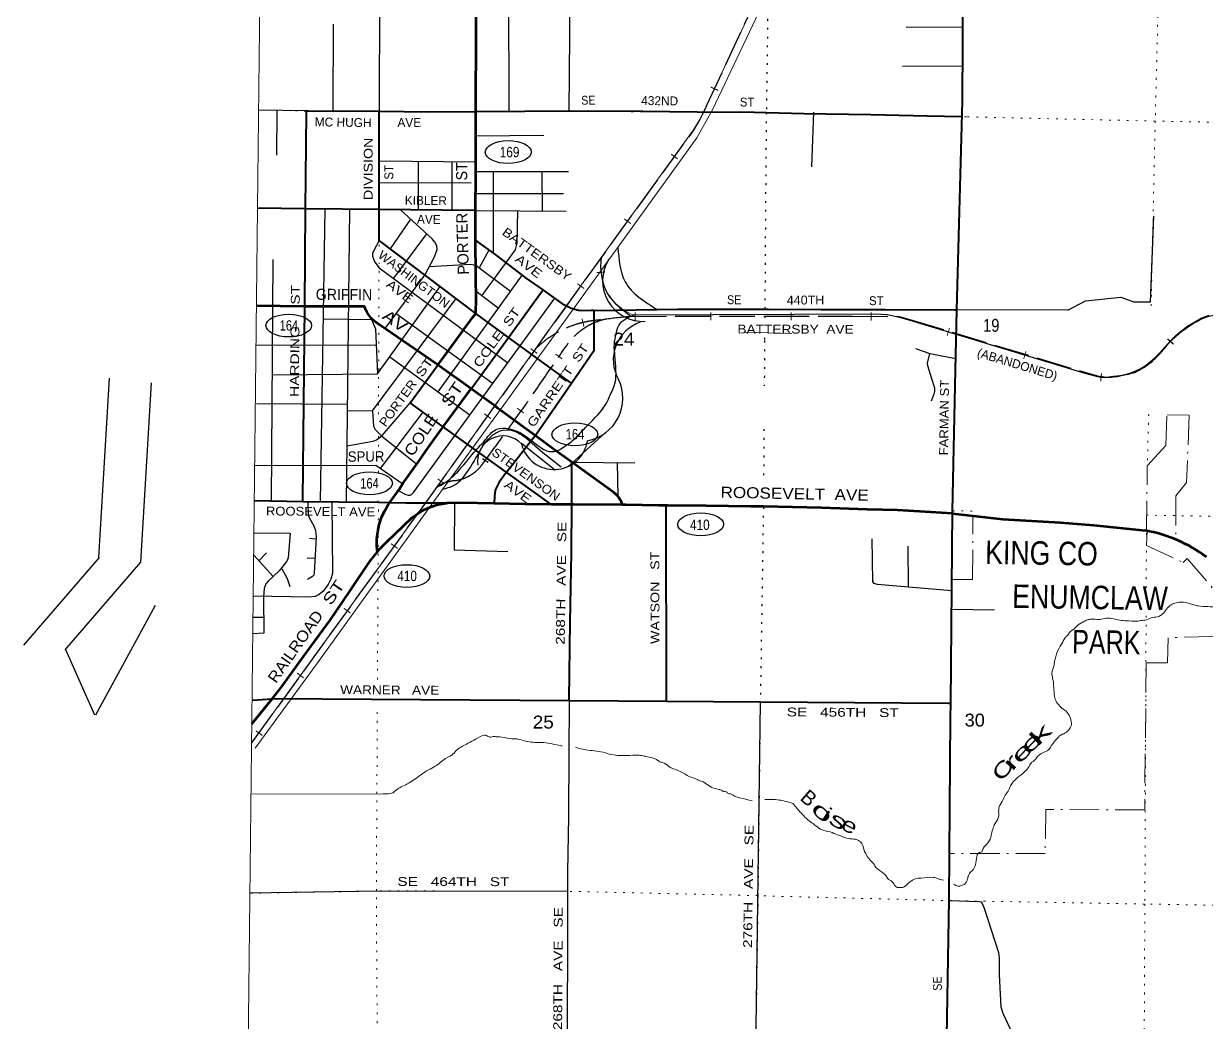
# Model space of a CAD drawing. Header units: feet. Extents: x -252966 to 4, y -183309 to 1368.
# Drawn here: x -252966 to -236930, y -115917 to -102371 of the extents above; entities that cross this region are included whole.
import ezdxf
from ezdxf.enums import TextEntityAlignment as Align

# ---------------------------------------------------------------- set-up
doc = ezdxf.new("R2010")
doc.units = ezdxf.units.FT
doc.header["$LTSCALE"] = 80
for name, pattern in [('DOT_DASHED', [7.7, 5, -1.2, 0.3, -1.2]), ('DOTTED', [1.5, 0.3, -1.2]), ('LONG_DASHED', [7.5, 6, -1.5])]:
    doc.linetypes.add(name, pattern=pattern)
for name, color, linetype, lineweight in [('17', 7, 'Continuous', 25), ('23', 7, 'Continuous', 70), ('26', 7, 'Continuous', 40), ('27', 7, 'Continuous', 13), ('29', 7, 'Continuous', 25), ('30', 7, 'Continuous', 35), ('34', 7, 'Continuous', 13), ('39', 7, 'Continuous', 13), ('4', 7, 'Continuous', 13), ('41', 7, 'Continuous', 13), ('44', 7, 'DOT_DASHED', 13), ('6', 7, 'DOTTED', 25), ('63', 7, 'Continuous', 25), ('7', 7, 'DOTTED', 13)]:
    doc.layers.add(name, color=color, linetype=linetype, lineweight=lineweight)

msp = doc.modelspace()

# ---------------------------------------------------------------- linework, layer by layer
at = {"layer": '17'}
for centre, major_axis in [((-246395.98, -104113.34), (310.85, 1.48)), ((-249372.38, -106466.12), (-309.24, 1)), ((-245492.49, -107942), (310.85, 1.48)), ((-248277.62, -108606.03), (310.85, 1.48)), ((-243786.24, -109162.05), (310.84, 1.47)), ((-247770.28, -109863.99), (-309.24, 1))]:
    msp.add_ellipse(centre, major_axis=major_axis, ratio=0.500121, dxfattribs=at)
at = {"layer": '23'}
for p, q in [((-246839.53, -105310.92), (-246838.53, -104907.64)), ((-244252.75, -108907.82), (-244356.39, -108906.13)), ((-249871.14, -111865.91), (-249596.84, -111527.21))]:
    msp.add_line(p, q, dxfattribs=at)
for points in [[(-246836.07, -103568.12), (-246830.86, -102453.8), (-246817.48, -100927.51), (-246814.6, -100272.69), (-246806.49, -99241.15), (-246800.68, -98501.3), (-246797.56, -98263.63)], [(-246838.53, -104907.64), (-246837.3, -104412.22), (-246836.11, -103576.57), (-246836.07, -103568.12)], [(-246837.26, -106300.5), (-246833.06, -106238.35), (-246830.52, -106166.14), (-246839.59, -105336.19), (-246839.53, -105310.92)], [(-249155.65, -106206.9), (-249166.52, -106206.91), (-249808.97, -106199.14)], [(-247352.47, -107000.91), (-247379.2, -106982.17), (-248184.35, -106424.4), (-248209.73, -106406.82), (-248234.35, -106383.79), (-248253.64, -106364.65), (-248283.22, -106328.4), (-248308.84, -106289.27), (-248330.24, -106247.66), (-248337.46, -106229.05), (-248346.33, -106206.22), (-248372.17, -106206.26), (-248498.91, -106206.46), (-249155.65, -106206.9)], [(-247352.47, -107000.91), (-247332.18, -106974.49), (-247278.74, -106904.89), (-246875.24, -106351.48), (-246837.26, -106300.5)], [(-246898.25, -107324.46), (-246903.24, -107320.84), (-247329.2, -107017.78), (-247352.47, -107000.91)], [(-247276.65, -107838.11), (-247268.9, -107827.24), (-247140.24, -107656.63), (-246901.5, -107328.93)], [(-246032.1, -107959.23), (-246175.97, -107854.64), (-246515.61, -107605.99), (-246540.61, -107587.69), (-246565.61, -107566.1), (-246898.25, -107324.46)], [(-248005.58, -108869.44), (-247876.77, -108688.26), (-247823.15, -108608.77), (-247615.92, -108318.18), (-247476.18, -108117.81), (-247276.65, -107838.11)], [(-245534.35, -108318.67), (-245768.15, -108151.11), (-246032.1, -107959.23)], [(-244962.54, -108729.12), (-245318.99, -108473.02), (-245534.35, -108318.67)], [(-248168.95, -109537.42), (-248171.98, -109503.35), (-248175.98, -109458.34), (-248175.87, -109359.77), (-248165.45, -109261.76), (-248144.85, -109165.37), (-248114.29, -109071.67), (-248074.1, -108981.67), (-248039.2, -108921.37), (-248024.75, -108896.41), (-248006.95, -108871.37), (-248005.58, -108869.44)], [(-248168.95, -109537.42), (-248130.44, -109490.86), (-248050.03, -109407.85), (-248044.6, -109402.05), (-247696.99, -109068.29), (-247620.54, -109013.24), (-247538.75, -108966.49), (-247452.53, -108928.54), (-247362.81, -108899.81), (-247270.58, -108880.62), (-247232.56, -108875.99)], [(-246587.25, -108879.82), (-247034.03, -108869.37), (-247214.04, -108873.74), (-247232.56, -108875.99)], [(-245815.06, -108891.82), (-246164.96, -108889.7), (-246587.25, -108879.82)], [(-244848.28, -108898.43), (-244850.17, -108893.04), (-244861.37, -108861.29), (-244875.82, -108830.9), (-244893.37, -108802.18), (-244913.83, -108775.45), (-244936.97, -108751.01), (-244962.54, -108729.12)], [(-245533.94, -108891.97), (-245806.61, -108891.87), (-245815.06, -108891.82)], [(-244848.28, -108898.43), (-245509.65, -108891.98), (-245533.94, -108891.97)], [(-244356.39, -108906.13), (-244802.93, -108898.87), (-244848.28, -108898.43)], [(-240371.86, -109016.26), (-241118.6, -108968.8), (-241530.23, -108960.54), (-242148.41, -108938.52), (-242935.48, -108922.03), (-243104.69, -108918.48), (-243714.16, -108909.98), (-244234.01, -108908.12), (-244252.75, -108907.82)], [(-240371.86, -109016.26), (-239690.69, -109093.13), (-238909.64, -109139.13), (-238453.76, -109174.66), (-237756.12, -109246.88)], [(-249596.84, -111527.21), (-249474.6, -111375.53), (-249172.26, -110953.45), (-248811.21, -110462.95), (-248533.52, -110056.14), (-248278.96, -109670.4), (-248168.95, -109537.42)]]:
    msp.add_lwpolyline(points, dxfattribs=at)
msp.add_arc((-238092.72, -111159.66), 1942.17, 53.21807, 80.01944, dxfattribs=at)
at = {"layer": '26'}
for p, q in [((-249142.78, -104881.9), (-249794.44, -104874.62)), ((-249155.65, -106206.9), (-249142.78, -104881.9)), ((-248146.04, -104893.03), (-249142.78, -104881.9)), ((-246391.28, -106626.3), (-246837.26, -106300.5)), ((-246898.25, -107324.46), (-246391.28, -106626.3)), ((-246901.5, -107328.93), (-246898.25, -107324.46)), ((-246419.31, -108456.19), (-246032.1, -107959.23)), ((-249181.37, -108855.85), (-249838, -108845.08)), ((-240395.08, -111592.4), (-240371.48, -108976.94)), ((-249867.64, -111546.78), (-249596.84, -111527.21)), ((-244248.86, -111565), (-245570.64, -111555.61))]:
    msp.add_line(p, q, dxfattribs=at)
for points in [[(-240311.02, -106252.58), (-240234.86, -103422.42), (-240221.39, -101080.57), (-240189.74, -98359.96)], [(-249142.78, -104881.9), (-249130.13, -103579.03), (-249129.89, -103554.03), (-249105.13, -103554.3), (-248768.82, -103557.97)], [(-246836.07, -103568.12), (-247475.09, -103572.06), (-248143.88, -103564.78), (-248768.82, -103557.97)], [(-248146.04, -104893.03), (-248143.92, -103590.5), (-248143.88, -103564.78)], [(-240243.91, -103636.63), (-240713.7, -103625.37), (-241478.36, -103609.78), (-242387.31, -103593.28), (-243063.01, -103574.68), (-243833.81, -103571.56), (-244577.01, -103560.9), (-245506.64, -103559.91), (-246836.07, -103568.12)], [(-246837.26, -106300.5), (-248146.72, -105311.04), (-248146.04, -104893.03)], [(-246838.53, -104907.64), (-246863.53, -104907.36), (-248146.04, -104893.03)], [(-245923.98, -105982.78), (-246156.74, -105818.37), (-246550.24, -105514.32), (-246809.79, -105331.83), (-246839.53, -105310.92)], [(-246391.28, -106626.3), (-245944.12, -106010.52), (-245923.98, -105982.78)], [(-245229.07, -106261.18), (-245271.97, -106261.84), (-245389.48, -106265.35), (-245390.83, -106265.28), (-245442.18, -106260.15), (-245492.72, -106249.67), (-245541.89, -106233.97), (-245589.14, -106213.21), (-245633.97, -106187.63), (-245923.98, -105982.78)], [(-249181.37, -108855.85), (-249181.11, -108828.78), (-249155.65, -106206.9)], [(-245540.11, -107248.1), (-245230.8, -106801.04), (-245229.15, -106286.15), (-245229.07, -106261.18)], [(-245229.07, -106261.18), (-244094.88, -106243.68), (-242872.79, -106245.57), (-242152.5, -106247.2), (-241284.15, -106250.6), (-240335.49, -106252.53), (-240311.02, -106252.58)], [(-240371.48, -108976.94), (-240333.1, -107073.12), (-240311.02, -106252.58)], [(-245540.11, -107248.1), (-245565.11, -107229.84), (-246391.28, -106626.3)], [(-247276.65, -107838.11), (-247724.71, -107515.09), (-247369.54, -107024.49), (-247352.47, -107000.91)], [(-246032.1, -107959.23), (-246014.77, -107934.18), (-245540.11, -107248.1)], [(-245815.06, -108891.82), (-245835.2, -108877.3), (-247276.65, -107838.11)], [(-245533.94, -108891.97), (-245534.33, -108343.74), (-245534.35, -108318.67)], [(-246419.31, -108456.19), (-246519.89, -108590.71), (-246573.46, -108697.92), (-246584.18, -108778.33), (-246587.25, -108879.82)], [(-248005.58, -108869.44), (-248155.98, -108865.96), (-248694.65, -108861.74), (-249175.33, -108855.9), (-249181.37, -108855.85)], [(-247232.56, -108875.99), (-247272.04, -108875.88), (-247785.37, -108874.54), (-248005.58, -108869.44)], [(-245570.64, -111555.61), (-245570.28, -111531.62), (-245554.5, -110484.19), (-245539.67, -109546.56), (-245533.94, -108894.66), (-245533.94, -108891.97)], [(-244248.86, -111565), (-244248.9, -111540.02), (-244252.71, -108933), (-244252.75, -108907.82)], [(-245570.64, -111555.61), (-249593.87, -111527), (-249596.84, -111527.21)], [(-240395.08, -111592.4), (-240424.5, -111592.19), (-244248.86, -111565)], [(-240527.7, -122449.49), (-240493.14, -119584.99), (-240461.14, -116912.54), (-240415.21, -114250.25), (-240396.78, -111780.71), (-240395.08, -111592.4)]]:
    msp.add_lwpolyline(points, dxfattribs=at)
at = {"layer": '29'}
for p, q in [((-248136.77, -100887.84), (-248143.88, -103564.78)), ((-241001.78, -102414.74), (-240229.09, -102419.64)), ((-241049.55, -102946.91), (-240232.1, -102942.24)), ((-249130.13, -103554.03), (-249779.88, -103546.95)), ((-249533.66, -103549.63), (-249535.86, -104156.18)), ((-242256.9, -103573.02), (-242283.16, -104313.77)), ((-246836.56, -103891.91), (-245913.58, -103883.87)), ((-248144.96, -104230.77), (-246837.06, -104245.17)), ((-247617.93, -104236.57), (-247617.09, -104898.94)), ((-247159.95, -104241.61), (-247161.57, -104904.03)), ((-246837.25, -104378.99), (-245580.58, -104378.99)), ((-246600.32, -104378.99), (-246602.03, -105474.3)), ((-245939.21, -104378.99), (-245936.79, -104913.57)), ((-248145.44, -104523.81), (-246899.57, -104531.63)), ((-246837.95, -104675.13), (-245647.65, -104675.13)), ((-248883.85, -104884.79), (-248944.84, -108858.7)), ((-248548.73, -104888.53), (-248593.5, -108862.53)), ((-247721.24, -105021.43), (-247997.25, -105423.98)), ((-246863.53, -104907.36), (-245610.65, -104915.75)), ((-237685, -106148.4), (-237643.37, -104982.39)), ((-247502.13, -105222.07), (-247951.65, -105825.12)), ((-246790.51, -105687.37), (-246653.93, -105441.42)), ((-249588.26, -105571.69), (-249610.81, -108848.81)), ((-246205.97, -105780.33), (-247349.44, -107363.27)), ((-246531.2, -106230.56), (-246832.29, -106004.6)), ((-237774.88, -106144.46), (-237693.33, -106143.82)), ((-246613.29, -107247.94), (-247914.82, -106305.41)), ((-238809.01, -106255.63), (-240310.29, -106252.58)), ((-249816.17, -106734.17), (-248187.29, -106726.97)), ((-248003.48, -106890.02), (-246914.47, -107678.01)), ((-249810, -107525.01), (-248578.52, -107532.66)), ((-248126.95, -108403.52), (-247548.91, -107641.83)), ((-245534.35, -108318.67), (-244677.55, -108326.03)), ((-244920.72, -108323.94), (-244908.73, -108782.11)), ((-249003.08, -109361.59), (-249092.46, -109356.62)), ((-240978.25, -109460.23), (-240973.89, -110008.39)), ((-249846.09, -109582.12), (-249584.03, -109869.81)), ((-249779.17, -109655.58), (-249675.37, -109550.78)), ((-249016.55, -109624.11), (-249120.36, -109622.65)), ((-239800.32, -110328.07), (-240383.56, -110315.72)), ((-249856.73, -110419.62), (-249711.91, -110421.65))]:
    msp.add_line(p, q, dxfattribs=at)
for points in [[(-240220.56, -101009.34), (-245494.94, -100923.55), (-245537.78, -100947.64), (-245552.11, -100990.86), (-245574.51, -103559.84)], [(-246826.22, -101924.99), (-246390.44, -101920.61), (-246389.56, -103565.36)], [(-248768.82, -103557.97), (-248768.71, -103535.11), (-248763.03, -102378.16)], [(-248064.47, -106507.45), (-247527.73, -105782.83), (-247397.68, -105532.25), (-247360.04, -105436.29), (-247365.45, -105384.47), (-247390.1, -105334.49), (-247426.35, -105291.47), (-247857.94, -104896.25)], [(-246270.71, -104911.33), (-246279.15, -105337.72), (-246287.05, -105383.09), (-246302.37, -105441.42), (-246757.04, -106061.08)], [(-248146.72, -105311.04), (-248220.28, -105450.17), (-248234.15, -105489.51), (-248234.6, -105522.54), (-248224.9, -105565.85), (-248203.69, -105607.1), (-248144.55, -105682.05), (-246402.86, -106973.81)], [(-246366.79, -106002.95), (-246829.4, -105658.4), (-246861.7, -105646.84), (-246901.39, -105639.36), (-247468.5, -105668.71)], [(-249599.02, -107134.73), (-248169.41, -107120.61), (-247317.92, -105937.31)], [(-248579.5, -107620.3), (-248236.57, -107621.84), (-247101.92, -106100.52)], [(-247887.48, -108704.14), (-247783.22, -108758.66), (-247750.84, -108765.6), (-247725.41, -108765.6), (-247706.91, -108758.66), (-247678.33, -108729.4), (-245764.62, -106095.34)], [(-238808.61, -106255.63), (-238566.9, -106130.44), (-238088.23, -106082.32), (-237912.74, -106143.34), (-237776.09, -106144.46)], [(-248906.72, -106375.38), (-248248.97, -106385.7), (-248197.16, -106509.82), (-248169.41, -107120.61)], [(-240328.87, -106915.95), (-240673.86, -106848.35), (-240867.64, -106783.53)], [(-240684.5, -106846.27), (-240715.35, -106974.31), (-240712.31, -107010.06), (-240654.56, -107183.15), (-240615.92, -107309.77), (-240614.89, -107355.97), (-240620.55, -107383.8), (-240661.02, -107493.55)], [(-248584.86, -108095.63), (-248228.37, -108034.5), (-248182.01, -108017.23), (-248104.86, -107956.21), (-247724.71, -107515.09)], [(-248236.57, -107621.84), (-248223.5, -107830.35), (-248198.31, -107877.17), (-248115.01, -107964.08), (-247636.82, -108348.15)], [(-249832.74, -108365.57), (-248190.93, -108359.64), (-247824.64, -108610.86)], [(-248787.81, -108860.61), (-248778.01, -109825.76), (-248801.23, -109905.56), (-248838.87, -109980.25), (-248908.24, -110072.8), (-248958.78, -110113.69), (-249014.62, -110142.21), (-249091.81, -110151.89), (-249853.62, -110137.26)], [(-249111.16, -108856.68), (-249107.97, -109037.9), (-249088.62, -109077.94), (-249031.74, -109181.19), (-249009.99, -109244.52), (-249001.86, -109337.86), (-249026.92, -109826.28), (-249033.12, -109850.69), (-249049.3, -109869.2), (-249116.44, -109909.16)], [(-247122.2, -108871.51), (-247127.62, -109508.29), (-246403.07, -109528.49)], [(-249842.74, -109277.36), (-249351.09, -109281.53), (-249379.99, -109614.7), (-249395.94, -109662.86), (-249500.16, -109791.61), (-249652.86, -109933.98), (-249681.39, -109971.36), (-249703.74, -110031.15), (-249712.01, -110147.21), (-249711.83, -110637.32), (-249857.78, -110648.08)], [(-241464.59, -109359.27), (-241456.82, -109938.29), (-241443.74, -109958.73), (-241395.1, -109973.21), (-240381.23, -110057.88)], [(-249471.69, -109756.44), (-249395.29, -109897.24), (-249358.67, -110003.92)], [(-245570.66, -111556.63), (-245571.11, -111586.45), (-245576.22, -112247.14), (-245579.13, -113130.89), (-245591.14, -113873.72), (-245594.06, -115044.69), (-245601.66, -116348.07), (-245604.98, -116777.45)], [(-242979.59, -111575.67), (-243040.85, -116327.79), (-243022.35, -116399.51), (-243003.85, -116441.15), (-242957.6, -116487.42), (-242899.96, -116514.54), (-242823.48, -116533.7), (-242254.62, -116600.79), (-242196.85, -116616.53), (-242148.24, -116644.75), (-242079.73, -116708.31), (-241942.91, -116826.41), (-241908.91, -116848.35), (-241875.37, -116864.54), (-241827.98, -116876.11), (-241769.08, -116882.93), (-240460.95, -116901.25)], [(-245591.81, -114141.43), (-248183.74, -114135.66), (-249896.38, -114166.3)], [(-240412.18, -114265.09), (-240009.81, -114276.66), (-239984.37, -114283.6), (-239968.18, -114304.42), (-239942.48, -114366.48), (-239746.19, -114968.43), (-239737.35, -115040.42), (-239738.64, -115270.77), (-239714.97, -115704.15), (-239689.88, -115790.27), (-239566.97, -116055.82)]]:
    msp.add_lwpolyline(points, dxfattribs=at)
at = {"layer": '34'}
msp.add_line((-243188.36, -106556.04), (-242551.33, -106572.47), dxfattribs=at)
at = {"layer": '34', "lineweight": 25}
for p, q in [((-251806.61, -107180.34), (-251949.61, -109610.5)), ((-245593.35, -108388.08), (-245075.96, -107917.93)), ((-246216.06, -108061.08), (-245773.51, -108415.82)), ((-251941.07, -109610.43), (-252966.41, -110798.95)), ((-251183.18, -110262.91), (-251992.32, -111749.04)), ((-252000.87, -111749.1), (-252392.86, -110862.77))]:
    msp.add_line(p, q, dxfattribs=at)
at = {"layer": '34'}
msp.add_lwpolyline([(-249874.57, -112119.48), (-247513.58, -108865.27), (-245708.94, -106337.59), (-243882.15, -103812.17), (-243793.71, -103662.56), (-243733.31, -103536.17), (-243699.55, -103465.04), (-242930.74, -101816.46), (-241247.29, -98300.53), (-240032.58, -95715.18), (-238781.15, -93092.09), (-237767.94, -90996.54), (-237619.42, -90715.02), (-237408.4, -90420.21)], dxfattribs=at)
at = {"layer": '34', "lineweight": 25}
for points in [[(-244717.82, -106319.7), (-241417.41, -106306.3), (-241252.71, -106314.37), (-241092.46, -106354.53), (-240950.29, -106394.47), (-238578.25, -107111.11), (-238406.03, -107157.46), (-238400.42, -107157.52)], [(-252401.41, -110862.84), (-251376.07, -109674.32), (-251233.06, -107244.16)], [(-246597.84, -107945.95), (-246725.95, -108066.3), (-246747.62, -108095.69)], [(-245678.71, -108389.11), (-245926.23, -108191.4), (-246142.02, -108003.19), (-246213.04, -107952.62), (-246230.18, -107940.58)]]:
    msp.add_lwpolyline(points, dxfattribs=at)
for centre, radius, start, end in [((-244563.5, -105858.28), 552.98, 148.23375, 272.586), ((-244434.45, -106930.54), 536.79, 108.69937, 209.61518), ((-245426.34, -107452.44), 584.57, 280.24514, 26.04075), ((-246411.74, -108182.62), 299.16, 53.21429, 128.46409), ((-246467.03, -108307.92), 344.81, 43.40413, 188.87324), ((-245773.53, -107962.69), 456.04, 193.73808, 351.55168)]:
    msp.add_arc(centre, radius, start, end, dxfattribs=at)
for points in [[(-244908.14, -105401.09), (-244811.68, -105871.36), (-244367.67, -106253.66)], [(-247372.72, -108660.81), (-247285.14, -108616.91), (-247183.67, -108543.82), (-247085.96, -108452.59), (-246861.33, -108188.11), (-246685.84, -107991.34), (-246620.54, -107917.8), (-246551.59, -107872.44), (-246386.7, -107866.44), (-246278.6, -107897.91), (-245955.47, -108121.22), (-245870.97, -108164.84), (-245745.58, -108167.74), (-245682.89, -108138.37), (-245522.6, -108025.81), (-245320.87, -107821.34), (-245063.57, -107519.09), (-245013.88, -107411.19), (-244943.07, -107227.19), (-244935.07, -107080.61), (-244948.53, -106885.52), (-244956.39, -106722.66), (-244932.36, -106580.29), (-244894.62, -106464.2), (-244802.95, -106372.91), (-244687.71, -106322.09)], [(-238406.03, -107157.46), (-238313.73, -107168.65), (-238186.9, -107154.15), (-238015.76, -107132.16), (-237827.93, -107064.16), (-237696.09, -106975.38), (-237565.83, -106854.42), (-237422.91, -106689.4), (-237262.15, -106542.7), (-237101.91, -106434.17), (-236893.6, -106338.3), (-236549.96, -106342.56), (-236310.17, -106446.02), (-236135.88, -106637.07), (-236057.59, -106941.46), (-236077.68, -107238.62), (-236148.03, -107537.14), (-236317.45, -108027.36), (-236411.6, -108301.48), (-236578.08, -108723.4), (-236599.15, -108944.17), (-236616.96, -109072.55), (-236618.62, -109195.11), (-236555.37, -109422.95), (-236522.83, -109543.92), (-236524.05, -109540.93), (-236398.81, -109736.36), (-236297.6, -109832.06), (-236131.15, -109940.83), (-235949.84, -110046.79), (-235726.34, -110166.82), (-235571.98, -110225.38), (-235416.6, -110271.76), (-235234.77, -110303.53), (-235133.81, -110329.31), (-234901.83, -110357.78), (-234622.94, -110386.16), (-234366.34, -110440.8), (-234114.36, -110534.36), (-233834.45, -110688.83), (-233646.01, -110855.63), (-233536.2, -111021.95), (-233394.42, -111169.2), (-233326.41, -111228.45)], [(-246785.16, -108172.11), (-246994.2, -108505.75), (-247133.45, -108637.15), (-247288.38, -108688.5)]]:
    msp.add_spline(points, degree=3, dxfattribs=at)
at = {"layer": '34'}
msp.add_spline([(-245133.34, -105532.88), (-245136.37, -105757.9), (-245071.12, -105987.79), (-244940.89, -106168.24), (-244705.81, -106323.87)], degree=3, dxfattribs=at)
at = {"layer": '39'}
msp.add_line((-249882.39, -112824.05), (-248062.73, -112819.18), dxfattribs=at)
for points in [[(-240355.18, -114043.11), (-240326.22, -114060.44), (-240274.08, -114069.12), (-240253.84, -114059.32), (-240227.63, -114053.62), (-240174.55, -113993.97), (-240161.92, -113949.93), (-240157.73, -113937.91), (-240141.07, -113895.92), (-240102.35, -113856.2), (-240061.13, -113780.36), (-239988.43, -113606.41), (-239974.34, -113604.56), (-239965.98, -113582.55), (-239908.63, -113502.89), (-239853.01, -113403.09), (-239804.58, -113238.88), (-239746.82, -113131.09), (-239745.87, -113058.75), (-239722.43, -112960.55), (-239714.26, -112950.62), (-239658.41, -112834.72), (-239607.21, -112765.03), (-239598.85, -112741.03), (-239567.89, -112681.12), (-239535.16, -112639.31), (-239447.7, -112564.03), (-239321.19, -112424.91), (-239302.72, -112394.99), (-239268.22, -112371.31), (-239231.48, -112329.55), (-239148.12, -112260.25), (-239073.24, -112223), (-239032.29, -112167.24), (-238948.43, -112061.76), (-238885.45, -112010.27), (-238865.23, -112002.49), (-238859.18, -112000.55), (-238800.22, -111953.04), (-238769.55, -111913.24), (-238760.53, -111841), (-238807.22, -111725.86), (-238834.93, -111693.38), (-238878.75, -111662.67), (-238936.3, -111607.71), (-238979.51, -111532.81), (-238987.08, -111498.54), (-239013.85, -111247), (-239023, -111180.53), (-238993.42, -111072.39), (-238988.72, -111024.21), (-238984.46, -111006.18), (-238942.46, -110872.05), (-238876.59, -110758.29), (-238843.65, -110700.43), (-238802.85, -110656.72), (-238790.47, -110632.77), (-238707.17, -110567.46), (-238690.84, -110547.58), (-238609.64, -110490.29), (-238555, -110462.84), (-238506.57, -110449.37), (-238371.91, -110451.04), (-238283.26, -110436.07), (-238216.96, -110438.9), (-238034.44, -110469.3), (-238024.4, -110469.42), (-237853.57, -110473.55), (-237819.35, -110467.95), (-237740.77, -110456.86), (-237653.92, -110425.8), (-237573.31, -110410.71), (-237528.7, -110381.11), (-237406.34, -110252.01), (-237357.81, -110230.51), (-237287.26, -110217.3), (-237096.82, -110255.85), (-237042.72, -110268.58), (-236781.72, -110293.91), (-236627.56, -110340.05), (-236527.04, -110339.29), (-236506.97, -110341.56), (-236388.41, -110345.04), (-236320.24, -110357.95), (-236141.65, -110380.25), (-235995.3, -110410.22), (-235959.21, -110416.7)], [(-248091.95, -112817.85), (-247994.3, -112813.99), (-247959.98, -112802.37), (-247894.98, -112750.93), (-247828.15, -112715.57), (-247664.04, -112619.1), (-247477.41, -112492.79), (-247386.28, -112443.67), (-247248.18, -112338.87), (-247126.54, -112261.99), (-247097.92, -112226.16), (-247039.06, -112184.68), (-246838.6, -112076.63), (-246721.31, -112023.81), (-246705.21, -112022.01), (-246647.24, -112046.83), (-246586.83, -112039.54), (-246574.8, -112041.7), (-246510.54, -112044.5), (-246378.17, -112068.25), (-246279.74, -112073.47), (-246161.51, -112101.07), (-245956.75, -112121.69), (-245912.53, -112122.24), (-245685.94, -112163.22), (-245666.44, -112165.2)], [(-245483.41, -112186.72), (-245344.96, -112219.69), (-245110.23, -112252.74), (-244968, -112290.68), (-244847.47, -112296.19), (-244833.38, -112296.35), (-244662.5, -112294.46), (-244582.16, -112299.46), (-244526.07, -112312.22), (-244365.94, -112364.44), (-244330.05, -112386.98), (-244306.01, -112391.31), (-244216.29, -112446.68), (-244054.41, -112517.01), (-243916.72, -112593.07), (-243830.68, -112622.28), (-243798.79, -112640.76), (-243760.72, -112651.28), (-243720.88, -112677.9), (-243537.01, -112758.55), (-243518.99, -112762.8), (-243479.08, -112783.36), (-243432.96, -112793.99), (-243423.1, -112808.19), (-243383.04, -112818.74), (-243309.17, -112857.84), (-243243.08, -112874.74), (-243088.75, -112908.8), (-243087.78, -112908.95)], [(-242918.18, -112893.65), (-242720.79, -112901.3), (-242535.38, -112947.93)], [(-242535.38, -112947.93), (-242426.01, -113075.24), (-242316.61, -113182.92), (-242245.4, -113234.28), (-242159.95, -113294.95), (-242028.58, -113332.58)], [(-242028.58, -113332.58), (-241931.12, -113373.32), (-241821.09, -113412.85), (-241744.95, -113429.9), (-241730.87, -113430.06), (-241672.67, -113436.8), (-241587.34, -113520.27), (-241583.57, -113536.4), (-241532.9, -113655.59), (-241507.3, -113694.09), (-241441.86, -113761.22)], [(-241441.86, -113761.22), (-241426.2, -113793.57), (-241259.46, -113950.39), (-241253.6, -113962.52), (-241187.92, -114011.56), (-241148.46, -114066.32), (-241126.57, -114082.66), (-241114.62, -114090.86), (-241112.5, -114082.83)], [(-241102.52, -114088.99), (-241046.2, -114085.68), (-240977.19, -114036.3), (-240934.5, -114000.62), (-240839.49, -113961.61), (-240797.26, -113960.13), (-240632.29, -113950.12), (-240598.2, -113956.57), (-240538.2, -113979.41), (-240495.11, -113986.37)]]:
    msp.add_spline(points, degree=3, dxfattribs=at)
at = {"layer": '4'}
msp.add_lwpolyline([(0, -183308.59), (-31331.08, -183287.04), (-62662.1, -183222.4), (-93993.01, -183114.65), (-125323.73, -182963.82), (-156654.22, -182769.88), (-187984.41, -182532.85), (-219314.25, -182252.72), (-250643.67, -181929.5), (-248626.54, 1367.99)], dxfattribs=at)
at = {"layer": '41'}
msp.add_lwpolyline([(-237357.77, -90559.01), (-237471.58, -90707.97), (-237635.68, -90971.8), (-237843.31, -91386.87), (-239959.9, -95829.44), (-241553.17, -99172.16), (-242460.24, -101068.88), (-242918.52, -102038.16), (-243624.76, -103541.7), (-243710.52, -103693.56), (-243839.05, -103918.36), (-245548.79, -106289.09), (-247380.8, -108822.54), (-248969.78, -111020.41), (-249829.31, -112197.57)], dxfattribs=at)
at = {"layer": '44'}
for points in [[(-240097.07, -109045.29), (-239590.63, -109096.19), (-238558.08, -109167.91), (-237741.76, -109244.26), (-237730.71, -108366.68), (-237479.6, -108093.25), (-237462.82, -107677.78), (-237161.32, -107682.54), (-237200.08, -108595.68), (-237343.18, -108775.97), (-237345.16, -109362.27), (-237564.86, -109288.23), (-237733.67, -109246.58), (-237742.92, -109447.87), (-237245.71, -109678.76), (-237188.77, -109627.47), (-236821.5, -110053.28)], [(-240379.07, -109908.29), (-240098.86, -109910.14), (-240097.07, -109045.29)], [(-236830.54, -110684.16), (-237449.22, -110699.57), (-237458.47, -111042), (-237745.23, -111042), (-237766.03, -113036.39), (-239106.35, -113030.06), (-239114.9, -113626.88), (-240411, -113625.22), (-240379.07, -109908.29)]]:
    msp.add_lwpolyline(points, dxfattribs=at)
at = {"layer": '6'}
for p, q in [((-242875.77, -102068.25), (-242895.32, -103579.53)), ((-242897.66, -103577.22), (-242917.83, -106396.45)), ((-242919.52, -106632.41), (-242919.79, -106670.11)), ((-242919.79, -106670.11), (-242924.19, -107284.44)), ((-242928.38, -107870.85), (-242933.31, -108560.05)), ((-242936.04, -108927.21), (-242976.3, -111496.4)), ((-242980.73, -111649.31), (-243010.73, -114197.62)), ((-243010.73, -114197.62), (-243092.76, -119564.96))]:
    msp.add_line(p, q, dxfattribs=at)
at = {"layer": '63'}
for p, q in [((-245142.66, -106389.88), (-245081.03, -106381.09)), ((-246745.02, -108271.17), (-246666.28, -108316.85))]:
    msp.add_line(p, q, dxfattribs=at)
at = {"layer": '63', "linetype": 'LONG_DASHED'}
for points in [[(-249873.99, -112126.34), (-247512.37, -108869.33), (-245707.38, -106341.19), (-243880.23, -103815.27), (-243791.74, -103665.54), (-243731.3, -103539.08), (-243697.52, -103467.95), (-242928.59, -101819.04), (-241244.8, -98302.47), (-240154.62, -95982.15)], [(-245135.91, -105549.89), (-245140.71, -105591.68), (-245143.02, -105676.52), (-245136.52, -105760.94), (-245113.38, -105877.45), (-245094.84, -105934.57), (-245071.18, -105991.16), (-245044.79, -106041.04), (-244997.79, -106108.4), (-244940.71, -106171.91), (-244886.71, -106222.17), (-244800.17, -106283.97), (-244727.15, -106341.24)], [(-244731.07, -106341.32), (-242795.15, -106337.43), (-241728.67, -106338.91), (-241093.47, -106343.03), (-240951.29, -106382.96), (-238578.81, -107099.74), (-238406.56, -107146.09), (-238360.27, -107155.63), (-238337.09, -107157.93), (-238288.84, -107164.36), (-238219.32, -107165.63), (-238187.73, -107161.83), (-238133.37, -107155.51), (-238028.46, -107128.96), (-237966.92, -107110.73), (-237896.13, -107085.83), (-237827.6, -107052.7), (-237759.01, -107011.63), (-237695.56, -106963.79), (-237628.56, -106904.96), (-237565.18, -106842.73), (-237493.76, -106760.11), (-237422.24, -106677.69), (-237344.37, -106601.91), (-237261.55, -106531.07), (-237183.5, -106474.37), (-237101.41, -106422.59), (-236999.71, -106368.1), (-236893.26, -106326.79)]]:
    msp.add_lwpolyline(points, dxfattribs=at)
for centre, radius, start, end in [((-245066.59, -107746.72), 1358.98, 93.20872, 134.07442), ((-244878.19, -107240.82), 884.39, 103.78866, 145.86406), ((-242852.14, -124360.49), 18117.04, 95.95507, 97.06686), ((-247188.13, -108028.57), 544.75, 276.95772, 321.96249), ((-246989.82, -109408.31), 849.38, 98.96203, 114.92482)]:
    msp.add_arc(centre, radius, start, end, dxfattribs=at)
msp.add_spline([(-246759.08, -108364.23), (-246309.96, -107749.41), (-245610.21, -106744.54)], degree=3, dxfattribs=at)
at = {"layer": '7'}
for p, q in [((-237490.32, -98429.26), (-237623.07, -103693.17)), ((-248143.24, -103582.85), (-248139.9, -102402.36)), ((-248146.93, -105396.16), (-248140.84, -103577.35)), ((-247772.78, -103567.79), (-247998.4, -103566.97)), ((-245899.85, -103561.54), (-246593.65, -103566.66)), ((-242902.91, -103577.59), (-245531.25, -103560.11)), ((-240183.75, -103636.32), (-242902.91, -103577.59)), ((-237624.23, -103693.18), (-240230.86, -103634.15)), ((-237623.07, -103693.17), (-237675.53, -106050.18)), ((-232339.22, -103797.56), (-237626.57, -103693.2)), ((-248154.54, -107670.09), (-248147.66, -105615.54)), ((-237675.64, -106055.22), (-237681.57, -106258.67)), ((-237711.52, -107667.85), (-237730.46, -108365.24)), ((-248155.96, -108108.53), (-248155.25, -107882.89)), ((-248156.5, -108256.83), (-248156.36, -108215.6)), ((-248157.07, -108460.19), (-248156.72, -108349.15)), ((-249837.98, -108842.86), (-248158.25, -108868.25)), ((-248168.69, -111266.37), (-248155.91, -108868.23)), ((-248158.24, -108869.42), (-248158.19, -108852.75)), ((-248158.23, -108863.56), (-248157.92, -108754.03)), ((-248157.1, -108867.07), (-242937.62, -108913.87)), ((-240369.45, -108978.6), (-240099.32, -108983.51)), ((-237740.89, -109040.21), (-237745.12, -110033.21)), ((-237743.3, -109038.12), (-232436.66, -109124.44)), ((-237746.7, -110403.35), (-237763.37, -114313.78)), ((-248183.96, -114132.49), (-248170.63, -111630.73)), ((-248183.93, -114136), (-249896.38, -114166.3)), ((-245593.44, -114138.69), (-248183.95, -114133.68)), ((-248156.43, -118926), (-248183.95, -114133.68)), ((-243013.05, -114197.64), (-245591.1, -114139.83))]:
    msp.add_line(p, q, dxfattribs=at)
for points in [[(-248765.57, -103561.34), (-249138.27, -103557.11), (-249358.81, -103554.6)], [(-232505.77, -114399.68), (-237766.78, -114312.49), (-240385.1, -114265.64), (-243013.03, -114199.96)], [(-237763.37, -114313.78), (-237788.56, -119618.67), (-237839.41, -124928.45)]]:
    msp.add_lwpolyline(points, dxfattribs=at)

# ---------------------------------------------------------------- texts
at = {"layer": '17'}
for s, height, rotation, width, p in [('169', 140.7, 0.458, 0.85, (-246510.24, -104185)), ('ST', 150.8, 89.856, 0.95, (-246952.09, -104497.47)), ('GRIFFIN', 150.8, 359.57, 0.95, (-249006.43, -106117.3)), ('AV', 150.8, 324.569, 1.3, (-248116.58, -106363.99)), ('ST', 150.8, 54.505, 1.35, (-247195.71, -107584.43)), ('COLE', 150.8, 56.005, 1.15, (-247693.29, -108253.27)), ('164', 140.7, 0.458, 0.8, (-245615.34, -108010.79)), ('SPUR', 140.7, 0.459, 0.95, (-248571.38, -108313.97)), ('164', 140.7, 0.459, 0.8, (-248401.65, -108677.54)), ('ROOSEVELT  AVE', 150.8, 358.795, 1.15, (-243518.65, -108800.69)), ('410', 140.7, 0.457, 0.85, (-243930.84, -109240.03)), ('ST', 150.8, 55.687, 1.35, (-248800.04, -110272.52)), ('RAILROAD', 150.8, 55.143, 1.1, (-249543.86, -111328.21))]:
    msp.add_text(s, height=height, rotation=rotation, dxfattribs=dict(at, width=width)).set_placement(p)
msp.add_text('PORTER', height=150.8, rotation=91.627, dxfattribs=at).set_placement((-246928.1, -105774.25))
for s, width, p in [('164', 0.8, (-249369.48, -106534.43)), ('410', 0.85, (-247766.83, -109932.3))]:
    msp.add_text(s, height=140, dxfattribs=dict(at, width=width)).set_placement(p, align=Align.CENTER)
at = {"layer": '27'}
for s, height, rotation, width, p in [('SE', 120.6, 0.837, 0.9, (-245405.7, -103471.28)), ('ST', 120.6, 358.966, 0.95, (-243256.27, -103493.95)), ('DIVISION ', 120, 89.907, 1.2, (-248234.9, -104763.67)), ('ST', 120, 89.907, 0.95, (-247955.48, -104486.24)), ('BATTERSBY', 120.6, 324.309, 1.15, (-246489.58, -105225.48)), ('WASHINGTON', 120, 322.924, 1.05, (-248173.98, -105534.47)), ('AVE', 120.6, 322.31, 1.25, (-246315.17, -105585.94)), ('HARDING     ST', 120, 89.444, 1.3, (-249235.96, -107434.79)), ('AVE', 120, 322.924, 1.25, (-248062.83, -105929.47)), ('SE', 120.6, 359.835, 0.9, (-243429.03, -106175.99)), ('440TH', 120.6, 0.138, 1.05, (-242618.41, -106181.04)), ('ST', 120.6, 359.927, 0.95, (-241503.51, -106189.15)), ('COLE  ST', 120, 54.014, 1.3, (-246782.57, -107047.34)), ('BATTERSBY  AVE', 120.6, 359.835, 1.15, (-243288.45, -106573.72)), ('GARRETT  ST', 120, 55.322, 1.25, (-246050.08, -107857.07)), ('ST', 120, 54.097, 1.35, (-247565.57, -107179.07)), ('PORTER', 120, 54.097, 1.1, (-248058.3, -107851.11)), ('FARMAN ST', 120.6, 89.153, 1.1, (-240432.79, -108227.5)), ('STEVENSON', 120, 324.211, 1.1, (-246631.39, -108213.19)), ('AVE', 120, 324.211, 1.25, (-246463.51, -108651.18)), ('ROOSEVELT AVE', 120, 359.509, 1.1, (-249681.89, -109041.2)), ('268TH   AVE   SE', 120, 89.137, 1.3, (-245630.89, -110796.48)), ('WATSON   ST', 120, 90.084, 1.2, (-244345.33, -110784.85)), ('WARNER   AVE', 120, 359.593, 1.15, (-248674.88, -111463.53)), ('SE   456TH   ST', 120, 359.593, 1.3, (-242619.63, -111766.59)), ('SE', 120.6, 90.789, 0.9, (-240515.56, -115487.7))]:
    msp.add_text(s, height=height, rotation=rotation, dxfattribs=dict(at, width=width)).set_placement(p)
for s, height, rotation, p in [('432ND', 120.6, 359.265, (-244594.14, -103474.11)), ('MC HUGH', 120.6, 359.041, (-249020.36, -103762.74)), ('AVE', 120.6, 0.567, (-247897.84, -103773.71)), ('KIBLER', 120, 359.36, (-247798.67, -104826.45)), ('AVE', 120, 359.36, (-247633.9, -105083.91))]:
    msp.add_text(s, height=height, rotation=rotation, dxfattribs=at).set_placement(p)
at = {"layer": '30', "width": 1.3}
for s, rotation, p in [('276TH   AVE   SE', 89.261, (-243090.36, -114908.75)), ('SE   464TH   ST', 359.872, (-247898.16, -114066.3)), ('268TH   AVE   SE', 89.666, (-245665.92, -116023.53))]:
    msp.add_text(s, height=120, rotation=rotation, dxfattribs=at).set_placement(p)
at = {"layer": '41'}
for s, rotation, width, p in [('k', 44.369, 2.25, (-239220.08, -112186.93)), ('e', 45.001, 2.05, (-239342.25, -112297.8)), ('e', 47.156, 1.95, (-239460.06, -112425.8)), ('C', 52.867, 1.5, (-239699.46, -112661.92)), ('r', 49.155, 2.1, (-239564.84, -112522.91)), ('o', 317.44, 1.95, (-242307.99, -113039.7)), ('i', 326.587, 1.4, (-242161.51, -113157.17)), ('s', 330.178, 1.75, (-242067.88, -113208.21)), ('e', 332.205, 1.4, (-241903.28, -113283.65))]:
    msp.add_text(s, height=197.7, rotation=rotation, dxfattribs=dict(at, width=width)).set_placement(p)
msp.add_text('B', height=197.7, rotation=319.263, dxfattribs=at).set_placement((-242451.44, -112891.74))
at = {"layer": '44'}
for s, width, p in [('KING CO', 0.85, (-239167.28, -109710.62)), ('ENUMCLAW ', 0.85, (-238459.63, -110312.18)), ('PARK', 0.8, (-238288.5, -110918.37))]:
    msp.add_text(s, height=318.1, rotation=359.126, dxfattribs=dict(at, width=width)).set_placement(p, align=Align.CENTER)
at = {"layer": '63'}
for rotation, p in [(64.911, (-243550.96, -103277.36)), (94.581, (-245084.7, -105739.57)), (0.239, (-244674.57, -106395.81)), (0.144, (-243646.88, -106395.39)), (0.175, (-242561.01, -106397.55)), (0.206, (-241476.07, -106398.28)), (14, (-245368.78, -106479.57)), (354.256, (-238362.81, -107223.19))]:
    msp.add_text('I', height=110.6, rotation=rotation, dxfattribs=at).set_placement(p, align=Align.CENTER)
for rotation, width, p in [(54.069, 1.05, (-244096.8, -104205.56)), (54.037, 1.05, (-244733.28, -105083.77)), (54, 1.05, (-245368.12, -105963.15)), (343.128, 0.8, (-240444.82, -106605.36)), (48.969, 1.3, (-237373.11, -106720.62)), (54.375, 1.05, (-246001.84, -106843.64)), (54, 1.05, (-245664.48, -106917.82)), (343.127, 0.8, (-239406.81, -106920.02)), (54.001, 1.05, (-246183.44, -107653.42)), (54.394, 1.05, (-246631.28, -107726.97)), (54.456, 1.05, (-247262.4, -108609.18)), (54.013, 1.05, (-247896.19, -109489.05)), (53.995, 1.05, (-248533.91, -110366.34)), (53.995, 1.05, (-249170.01, -111244.82)), (54.002, 1.05, (-249728.77, -112027.34))]:
    msp.add_text('I', height=110.6, rotation=rotation, dxfattribs=dict(at, width=width)).set_placement(p, align=Align.CENTER)
msp.add_text('(ABANDONED)', height=120, rotation=343.189, dxfattribs=at).set_placement((-240046.9, -106886.02))
at = {"layer": '7'}
for s, width, p in [('19', 0.85, (-239956.66, -106550.49)), ('24', 1.1, (-244970.03, -106737.36)), ('25', 1.1, (-246063.96, -111931.87)), ('30', 1.05, (-240206.79, -111904.78))]:
    msp.add_text(s, height=175, dxfattribs=dict(at, width=width)).set_placement(p)

doc.saveas('drawing.dxf')
